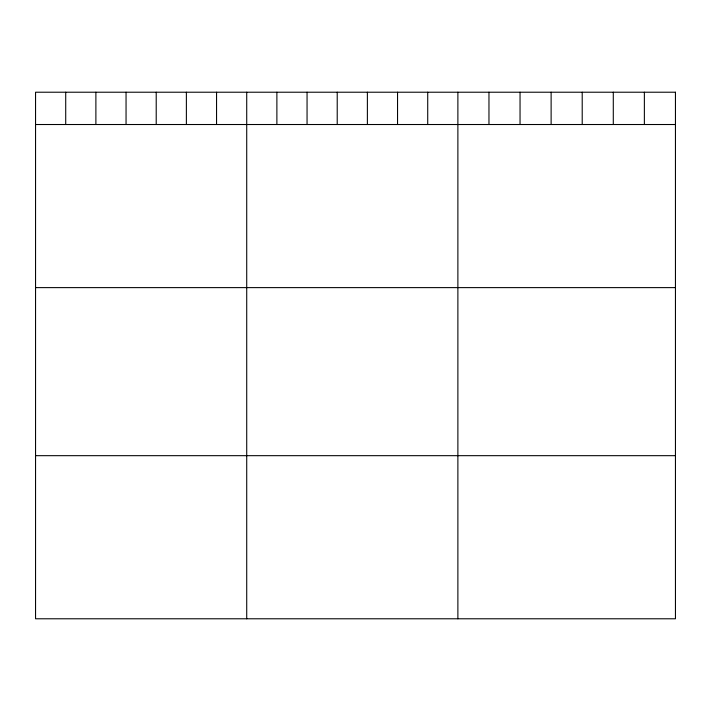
<?xml version="1.0" encoding="UTF-8"?>
<svg xmlns="http://www.w3.org/2000/svg" width="711" height="711" viewBox="0 0 711 711"><rect width="100%" height="100%" fill="white"/><g stroke="black" fill="none" stroke-linecap="round" stroke-linejoin="round"><path stroke-width="1.07" d="M35.55 124.514L675.45 124.514M35.55 287.617L675.45 287.617M35.55 455.671L675.45 455.671M644.37 92.217L644.37 124.514M613.291 92.217L613.291 124.514M582.211 92.217L582.211 124.514M551.123 92.217L551.123 124.514M520.043 92.217L520.043 124.514M488.964 92.217L488.964 124.514M457.884 92.217L457.884 618.783M427.72 92.217L427.72 124.514M397.547 92.217L397.547 124.514M367.383 92.217L367.383 124.514M337.218 92.217L337.218 124.514M307.054 92.217L307.054 124.514M276.881 92.217L276.881 124.514M246.717 92.217L246.717 618.783M216.553 92.217L216.553 124.514M186.38 92.217L186.38 124.514M156.216 92.217L156.216 124.514M126.051 92.217L126.051 124.514M95.887 92.217L95.887 124.514M65.714 92.217L65.714 124.514M675.45 92.217L35.55 92.217L35.55 618.783L675.45 618.783L675.45 92.217"/></g></svg>
